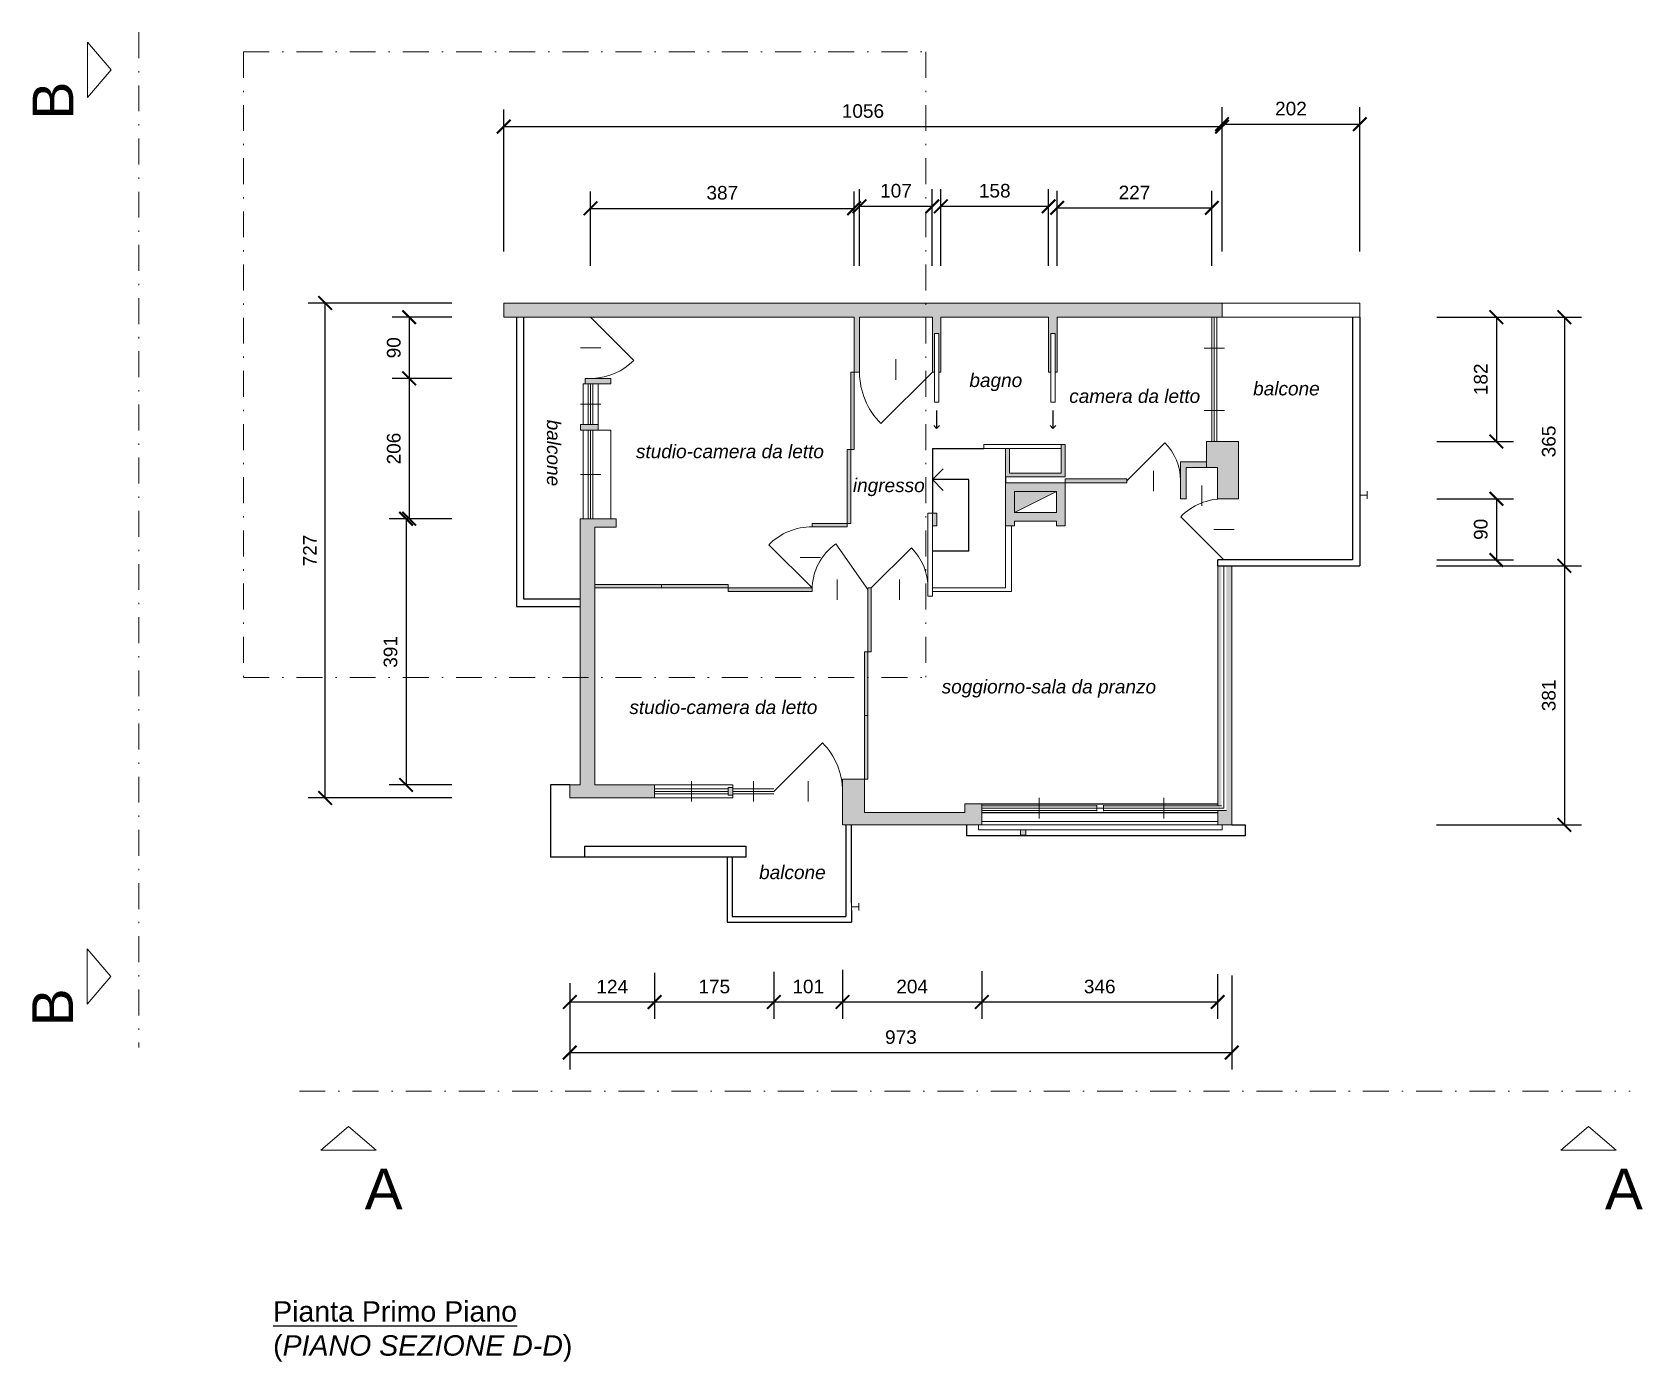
# Model space of a CAD drawing. Header units: centimetres. Extents: x 543 to 6804, y 293 to 1469.
# Drawn here: x 1073.1 to 1191.5, y 1061.5 to 1159.3 of the extents above; entities that cross this region are included whole.
import ezdxf

# ---------------------------------------------------------------- set-up
doc = ezdxf.new("R2010")
doc.units = ezdxf.units.CM
doc.linetypes.add('TRATTOPUNTO2', pattern=[12.7, 6.35, -3.175, 0, -3.175])
for name, color, linetype, lineweight in [('finestre', 131, 'Continuous', 20), ('linee a metà', 100, 'Continuous', 20), ('linee di sezione', 7, 'Continuous', 20), ('linee spesse', 254, 'Continuous', 20), ('linee tratto punto', 40, 'TRATTOPUNTO2', 20), ('porte', 230, 'Continuous', 20)]:
    doc.layers.add(name, color=color, linetype=linetype, lineweight=lineweight)
for name, color, linetype in [('linee dietro', 51, 'Continuous'), ('quote', 163, 'Continuous'), ('testo', 104, 'Continuous')]:
    doc.layers.add(name, color=color, linetype=linetype)
doc.styles.add('A3_b2', font='ariali.ttf', dxfattribs={"height": 5})
doc.styles.add('Annotativa', font='arial.ttf')
doc.styles.add('Annotative', font='arial.ttf')
doc.dimstyles.new('Annotativa', dxfattribs={"dimscale": 0, "dimtxt": 1, "dimasz": 1, "dimexe": 1.25, "dimexo": 0.625, "dimtad": 1, "dimtxsty": 'Annotativa', "dimblk": 'ARCHTICK', "dimcen": 1, "dimadec": 0, "dimazin": 0, "dimtfac": 1, "dimtmove": 0, "dimatfit": 3, "dimfxl": 1, "dimarcsym": 0})

# ---------------------------------------------------------------- blocks, each defined once
blk = doc.blocks.new('_ArchTick')
at = {"color": 0, "linetype": 'ByBlock', "const_width": 0.15}
blk.add_lwpolyline([(-0.5, -0.5), (0.5, 0.5)], dxfattribs=at)
blk = doc.blocks.new('*D35')
at = {"layer": 'Defpoints', "color": 0, "transparency": 16777216}
for p in [(1160.59, 1152.33), (1107.78, 1142.51), (1160.59, 1142.51)]:
    blk.add_point(p, dxfattribs=at)
at = {"layer": 'quote', "color": 0, "lineweight": -2, "transparency": 16777216}
for p, q in [((1107.78, 1143.14), (1107.78, 1153.58)), ((1160.59, 1143.14), (1160.59, 1153.58)), ((1107.78, 1152.33), (1160.59, 1152.33))]:
    blk.add_line(p, q, dxfattribs=at)
at = {"layer": 'quote', "color": 0, "lineweight": -2, "transparency": 16777216, "rotation": 180}
blk.add_blockref('_ArchTick', (1107.78, 1152.33), dxfattribs=at)
at = {"layer": 'quote', "color": 0, "lineweight": -2, "transparency": 16777216}
blk.add_blockref('_ArchTick', (1160.59, 1152.33), dxfattribs=at)
at = {"layer": 'quote', "color": 0, "transparency": 16777216, "insert": (1134.19, 1153.47), "char_height": 1, "attachment_point": 5, "style": 'Annotativa'}
blk.add_mtext('1056', dxfattribs=at)
blk = doc.blocks.new('*D36')
at = {"layer": 'Defpoints', "color": 0, "transparency": 16777216}
for p in [(1170.72, 1152.51), (1160.59, 1142.51), (1170.72, 1142.51)]:
    blk.add_point(p, dxfattribs=at)
at = {"layer": 'quote', "color": 0, "lineweight": -2, "transparency": 16777216}
for p, q in [((1160.59, 1143.14), (1160.59, 1153.76)), ((1170.72, 1143.14), (1170.72, 1153.76)), ((1160.59, 1152.51), (1170.72, 1152.51))]:
    blk.add_line(p, q, dxfattribs=at)
at = {"layer": 'quote', "color": 0, "lineweight": -2, "transparency": 16777216, "rotation": 180}
blk.add_blockref('_ArchTick', (1160.59, 1152.51), dxfattribs=at)
at = {"layer": 'quote', "color": 0, "lineweight": -2, "transparency": 16777216}
blk.add_blockref('_ArchTick', (1170.72, 1152.51), dxfattribs=at)
at = {"layer": 'quote', "color": 0, "transparency": 16777216, "insert": (1165.66, 1153.65), "char_height": 1, "attachment_point": 5, "style": 'Annotativa'}
blk.add_mtext('202', dxfattribs=at)
blk = doc.blocks.new('*D37')
at = {"layer": 'Defpoints', "color": 0, "transparency": 16777216}
for p in [(1139.29, 1146.47), (1133.94, 1141.47), (1139.29, 1141.47)]:
    blk.add_point(p, dxfattribs=at)
at = {"layer": 'quote', "color": 0, "lineweight": -2, "transparency": 16777216}
for p, q in [((1133.94, 1142.1), (1133.94, 1147.72)), ((1139.29, 1142.1), (1139.29, 1147.72)), ((1133.94, 1146.47), (1139.29, 1146.47))]:
    blk.add_line(p, q, dxfattribs=at)
at = {"layer": 'quote', "color": 0, "lineweight": -2, "transparency": 16777216, "rotation": 180}
blk.add_blockref('_ArchTick', (1133.94, 1146.47), dxfattribs=at)
at = {"layer": 'quote', "color": 0, "lineweight": -2, "transparency": 16777216}
blk.add_blockref('_ArchTick', (1139.29, 1146.47), dxfattribs=at)
at = {"layer": 'quote', "color": 0, "transparency": 16777216, "insert": (1136.62, 1147.61), "char_height": 1, "attachment_point": 5, "style": 'Annotativa'}
blk.add_mtext('107', dxfattribs=at)
blk = doc.blocks.new('*D38')
at = {"layer": 'Defpoints', "color": 0, "transparency": 16777216}
for p in [(1147.84, 1146.47), (1139.92, 1141.47), (1147.84, 1141.47)]:
    blk.add_point(p, dxfattribs=at)
at = {"layer": 'quote', "color": 0, "lineweight": -2, "transparency": 16777216}
for p, q in [((1139.92, 1142.1), (1139.92, 1147.72)), ((1147.84, 1142.1), (1147.84, 1147.72)), ((1139.92, 1146.47), (1147.84, 1146.47))]:
    blk.add_line(p, q, dxfattribs=at)
at = {"layer": 'quote', "color": 0, "lineweight": -2, "transparency": 16777216, "rotation": 180}
blk.add_blockref('_ArchTick', (1139.92, 1146.47), dxfattribs=at)
at = {"layer": 'quote', "color": 0, "lineweight": -2, "transparency": 16777216}
blk.add_blockref('_ArchTick', (1147.84, 1146.47), dxfattribs=at)
at = {"layer": 'quote', "color": 0, "transparency": 16777216, "insert": (1143.88, 1147.61), "char_height": 1, "attachment_point": 5, "style": 'Annotativa'}
blk.add_mtext('158', dxfattribs=at)
blk = doc.blocks.new('*D40')
at = {"layer": 'Defpoints', "color": 0, "transparency": 16777216}
for p in [(1133.54, 1146.32), (1114.16, 1141.47), (1133.54, 1141.47)]:
    blk.add_point(p, dxfattribs=at)
at = {"layer": 'quote', "color": 0, "lineweight": -2, "transparency": 16777216}
for p, q in [((1114.16, 1142.1), (1114.16, 1147.57)), ((1133.54, 1142.1), (1133.54, 1147.57)), ((1114.16, 1146.32), (1133.54, 1146.32))]:
    blk.add_line(p, q, dxfattribs=at)
at = {"layer": 'quote', "color": 0, "lineweight": -2, "transparency": 16777216, "rotation": 180}
blk.add_blockref('_ArchTick', (1114.16, 1146.32), dxfattribs=at)
at = {"layer": 'quote', "color": 0, "lineweight": -2, "transparency": 16777216}
blk.add_blockref('_ArchTick', (1133.54, 1146.32), dxfattribs=at)
at = {"layer": 'quote', "color": 0, "transparency": 16777216, "insert": (1123.85, 1147.46), "char_height": 1, "attachment_point": 5, "style": 'Annotativa'}
blk.add_mtext('387', dxfattribs=at)
blk = doc.blocks.new('*D41')
at = {"layer": 'Defpoints', "color": 0, "transparency": 16777216}
for p in [(1175.76, 1138.32), (1175.74, 1120.04), (1185.76, 1120.04)]:
    blk.add_point(p, dxfattribs=at)
at = {"layer": 'quote', "color": 0, "lineweight": -2, "transparency": 16777216}
for p, q in [((1176.38, 1138.32), (1187.01, 1138.32)), ((1185.76, 1138.32), (1185.76, 1120.04)), ((1176.36, 1120.04), (1187.01, 1120.04))]:
    blk.add_line(p, q, dxfattribs=at)
for p, rotation in [((1185.76, 1138.32), 90), ((1185.76, 1120.04), 270)]:
    blk.add_blockref('_ArchTick', p, dxfattribs=dict(at, rotation=rotation))
at = {"layer": 'quote', "color": 0, "transparency": 16777216, "insert": (1184.62, 1129.18), "char_height": 1, "attachment_point": 5, "rotation": 90, "style": 'Annotativa'}
blk.add_mtext('365', dxfattribs=at)
blk = doc.blocks.new('*D42')
at = {"layer": 'Defpoints', "color": 0, "transparency": 16777216}
for p in [(1175.76, 1138.32), (1175.76, 1129.18), (1180.76, 1129.18)]:
    blk.add_point(p, dxfattribs=at)
at = {"layer": 'quote', "color": 0, "lineweight": -2, "transparency": 16777216}
for p, q in [((1176.38, 1138.32), (1182.01, 1138.32)), ((1180.76, 1138.32), (1180.76, 1129.18)), ((1176.38, 1129.18), (1182.01, 1129.18))]:
    blk.add_line(p, q, dxfattribs=at)
for p, rotation in [((1180.76, 1138.32), 90), ((1180.76, 1129.18), 270)]:
    blk.add_blockref('_ArchTick', p, dxfattribs=dict(at, rotation=rotation))
at = {"layer": 'quote', "color": 0, "transparency": 16777216, "insert": (1179.62, 1133.75), "char_height": 1, "attachment_point": 5, "rotation": 90, "style": 'Annotativa'}
blk.add_mtext('182', dxfattribs=at)
blk = doc.blocks.new('*D43')
at = {"layer": 'Defpoints', "color": 0, "transparency": 16777216}
for p in [(1175.76, 1124.97), (1175.76, 1120.47), (1180.76, 1120.47)]:
    blk.add_point(p, dxfattribs=at)
at = {"layer": 'quote', "color": 0, "lineweight": -2, "transparency": 16777216}
for p, q in [((1176.38, 1124.97), (1182.01, 1124.97)), ((1180.76, 1124.97), (1180.76, 1120.47)), ((1176.38, 1120.47), (1182.01, 1120.47))]:
    blk.add_line(p, q, dxfattribs=at)
for p, rotation in [((1180.76, 1124.97), 90), ((1180.76, 1120.47), 270)]:
    blk.add_blockref('_ArchTick', p, dxfattribs=dict(at, rotation=rotation))
at = {"layer": 'quote', "color": 0, "transparency": 16777216, "insert": (1179.62, 1122.72), "char_height": 1, "attachment_point": 5, "rotation": 90, "style": 'Annotativa'}
blk.add_mtext('90', dxfattribs=at)
blk = doc.blocks.new('*D44')
at = {"layer": 'Defpoints', "color": 0, "transparency": 16777216}
for p in [(1175.74, 1120.04), (1175.74, 1100.99), (1185.76, 1100.99)]:
    blk.add_point(p, dxfattribs=at)
at = {"layer": 'quote', "color": 0, "lineweight": -2, "transparency": 16777216}
for p, q in [((1176.36, 1120.04), (1187.01, 1120.04)), ((1185.76, 1120.04), (1185.76, 1100.99)), ((1176.36, 1100.99), (1187.01, 1100.99))]:
    blk.add_line(p, q, dxfattribs=at)
for p, rotation in [((1185.76, 1120.04), 90), ((1185.76, 1100.99), 270)]:
    blk.add_blockref('_ArchTick', p, dxfattribs=dict(at, rotation=rotation))
at = {"layer": 'quote', "color": 0, "transparency": 16777216, "insert": (1184.62, 1110.51), "char_height": 1, "attachment_point": 5, "rotation": 90, "style": 'Annotativa'}
blk.add_mtext('381', dxfattribs=at)
blk = doc.blocks.new('*D45')
at = {"layer": 'Defpoints', "color": 0, "transparency": 16777216}
for p in [(1112.64, 1089.97), (1161.31, 1090.54), (1161.31, 1084.25)]:
    blk.add_point(p, dxfattribs=at)
at = {"layer": 'quote', "color": 0, "lineweight": -2, "transparency": 16777216}
for p, q in [((1161.31, 1089.91), (1161.31, 1083)), ((1112.64, 1089.34), (1112.64, 1083)), ((1112.64, 1084.25), (1161.31, 1084.25))]:
    blk.add_line(p, q, dxfattribs=at)
at = {"layer": 'quote', "color": 0, "lineweight": -2, "transparency": 16777216, "rotation": 180}
blk.add_blockref('_ArchTick', (1112.64, 1084.25), dxfattribs=at)
at = {"layer": 'quote', "color": 0, "lineweight": -2, "transparency": 16777216}
blk.add_blockref('_ArchTick', (1161.31, 1084.25), dxfattribs=at)
at = {"layer": 'quote', "color": 0, "transparency": 16777216, "insert": (1136.98, 1085.38), "char_height": 1, "attachment_point": 5, "style": 'Annotativa'}
blk.add_mtext('973', dxfattribs=at)
blk = doc.blocks.new('*D47')
at = {"layer": 'Defpoints', "color": 0, "transparency": 16777216}
for p in [(1142.93, 1090.85), (1160.27, 1090.64), (1160.27, 1087.97)]:
    blk.add_point(p, dxfattribs=at)
at = {"layer": 'quote', "color": 0, "lineweight": -2, "transparency": 16777216}
for p, q in [((1142.93, 1090.23), (1142.93, 1086.72)), ((1160.27, 1090.02), (1160.27, 1086.72)), ((1142.93, 1087.97), (1160.27, 1087.97))]:
    blk.add_line(p, q, dxfattribs=at)
at = {"layer": 'quote', "color": 0, "lineweight": -2, "transparency": 16777216, "rotation": 180}
blk.add_blockref('_ArchTick', (1142.93, 1087.97), dxfattribs=at)
at = {"layer": 'quote', "color": 0, "lineweight": -2, "transparency": 16777216}
blk.add_blockref('_ArchTick', (1160.27, 1087.97), dxfattribs=at)
at = {"layer": 'quote', "color": 0, "transparency": 16777216, "insert": (1151.6, 1089.1), "char_height": 1, "attachment_point": 5, "style": 'Annotativa'}
blk.add_mtext('346', dxfattribs=at)
blk = doc.blocks.new('*D48')
at = {"layer": 'Defpoints', "color": 0, "transparency": 16777216}
for p in [(1132.69, 1090.96), (1142.93, 1090.85), (1142.93, 1087.97)]:
    blk.add_point(p, dxfattribs=at)
at = {"layer": 'quote', "color": 0, "lineweight": -2, "transparency": 16777216}
for p, q in [((1132.69, 1090.33), (1132.69, 1086.72)), ((1142.93, 1090.23), (1142.93, 1086.72)), ((1132.69, 1087.97), (1142.93, 1087.97))]:
    blk.add_line(p, q, dxfattribs=at)
at = {"layer": 'quote', "color": 0, "lineweight": -2, "transparency": 16777216, "rotation": 180}
blk.add_blockref('_ArchTick', (1132.69, 1087.97), dxfattribs=at)
at = {"layer": 'quote', "color": 0, "lineweight": -2, "transparency": 16777216}
blk.add_blockref('_ArchTick', (1142.93, 1087.97), dxfattribs=at)
at = {"layer": 'quote', "color": 0, "transparency": 16777216, "insert": (1137.81, 1089.1), "char_height": 1, "attachment_point": 5, "style": 'Annotativa'}
blk.add_mtext('204', dxfattribs=at)
blk = doc.blocks.new('*D49')
at = {"layer": 'Defpoints', "color": 0, "transparency": 16777216}
for p in [(1118.87, 1090.75), (1127.64, 1090.8), (1127.64, 1087.97)]:
    blk.add_point(p, dxfattribs=at)
at = {"layer": 'quote', "color": 0, "lineweight": -2, "transparency": 16777216}
for p, q in [((1118.87, 1090.12), (1118.87, 1086.72)), ((1127.64, 1090.18), (1127.64, 1086.72)), ((1118.87, 1087.97), (1127.64, 1087.97))]:
    blk.add_line(p, q, dxfattribs=at)
at = {"layer": 'quote', "color": 0, "lineweight": -2, "transparency": 16777216, "rotation": 180}
blk.add_blockref('_ArchTick', (1118.87, 1087.97), dxfattribs=at)
at = {"layer": 'quote', "color": 0, "lineweight": -2, "transparency": 16777216}
blk.add_blockref('_ArchTick', (1127.64, 1087.97), dxfattribs=at)
at = {"layer": 'quote', "color": 0, "transparency": 16777216, "insert": (1123.26, 1089.1), "char_height": 1, "attachment_point": 5, "style": 'Annotativa'}
blk.add_mtext('175', dxfattribs=at)
blk = doc.blocks.new('*D50')
at = {"layer": 'Defpoints', "color": 0, "transparency": 16777216}
for p in [(1127.64, 1090.8), (1132.69, 1090.96), (1132.69, 1087.97)]:
    blk.add_point(p, dxfattribs=at)
at = {"layer": 'quote', "color": 0, "lineweight": -2, "transparency": 16777216}
for p, q in [((1127.64, 1090.18), (1127.64, 1086.72)), ((1132.69, 1090.33), (1132.69, 1086.72)), ((1127.64, 1087.97), (1132.69, 1087.97))]:
    blk.add_line(p, q, dxfattribs=at)
at = {"layer": 'quote', "color": 0, "lineweight": -2, "transparency": 16777216, "rotation": 180}
blk.add_blockref('_ArchTick', (1127.64, 1087.97), dxfattribs=at)
at = {"layer": 'quote', "color": 0, "lineweight": -2, "transparency": 16777216}
blk.add_blockref('_ArchTick', (1132.69, 1087.97), dxfattribs=at)
at = {"layer": 'quote', "color": 0, "transparency": 16777216, "insert": (1130.17, 1089.1), "char_height": 1, "attachment_point": 5, "style": 'Annotativa'}
blk.add_mtext('101', dxfattribs=at)
blk = doc.blocks.new('*D54')
at = {"layer": 'Defpoints', "color": 0, "transparency": 16777216}
for p in [(1104.6, 1133.82), (1100.83, 1123.5), (1104.6, 1123.5)]:
    blk.add_point(p, dxfattribs=at)
at = {"layer": 'quote', "color": 0, "lineweight": -2, "transparency": 16777216}
for p, q in [((1103.97, 1133.82), (1099.58, 1133.82)), ((1100.83, 1133.82), (1100.83, 1123.5)), ((1103.97, 1123.5), (1099.58, 1123.5))]:
    blk.add_line(p, q, dxfattribs=at)
for p, rotation in [((1100.83, 1133.82), 90), ((1100.83, 1123.5), 270)]:
    blk.add_blockref('_ArchTick', p, dxfattribs=dict(at, rotation=rotation))
at = {"layer": 'quote', "color": 0, "transparency": 16777216, "insert": (1099.7, 1128.66), "char_height": 1, "attachment_point": 5, "rotation": 90, "style": 'Annotativa'}
blk.add_mtext('206', dxfattribs=at)
blk = doc.blocks.new('*D55')
at = {"layer": 'Defpoints', "color": 0, "transparency": 16777216}
for p in [(1104.6, 1138.32), (1100.83, 1133.82), (1104.6, 1133.82)]:
    blk.add_point(p, dxfattribs=at)
at = {"layer": 'quote', "color": 0, "lineweight": -2, "transparency": 16777216}
for p, q in [((1103.97, 1138.32), (1099.58, 1138.32)), ((1100.83, 1138.32), (1100.83, 1133.82)), ((1103.97, 1133.82), (1099.58, 1133.82))]:
    blk.add_line(p, q, dxfattribs=at)
for p, rotation in [((1100.83, 1138.32), 90), ((1100.83, 1133.82), 270)]:
    blk.add_blockref('_ArchTick', p, dxfattribs=dict(at, rotation=rotation))
at = {"layer": 'quote', "color": 0, "transparency": 16777216, "insert": (1099.7, 1136.07), "char_height": 1, "attachment_point": 5, "rotation": 90, "style": 'Annotativa'}
blk.add_mtext('90', dxfattribs=at)
blk = doc.blocks.new('*D56')
at = {"layer": 'Defpoints', "color": 0, "transparency": 16777216}
for p in [(1104.6, 1123.5), (1100.6, 1103.93), (1104.6, 1103.93)]:
    blk.add_point(p, dxfattribs=at)
at = {"layer": 'quote', "color": 0, "lineweight": -2, "transparency": 16777216}
for p, q in [((1103.97, 1123.5), (1099.35, 1123.5)), ((1100.6, 1123.5), (1100.6, 1103.93)), ((1103.97, 1103.93), (1099.35, 1103.93))]:
    blk.add_line(p, q, dxfattribs=at)
for p, rotation in [((1100.6, 1123.5), 90), ((1100.6, 1103.93), 270)]:
    blk.add_blockref('_ArchTick', p, dxfattribs=dict(at, rotation=rotation))
at = {"layer": 'quote', "color": 0, "transparency": 16777216, "insert": (1099.46, 1113.71), "char_height": 1, "attachment_point": 5, "rotation": 90, "style": 'Annotativa'}
blk.add_mtext('391', dxfattribs=at)

msp = doc.modelspace()

# ---------------------------------------------------------------- hatches: boundary and pattern name
at = {"layer": 'linee di sezione', "true_color": 0xc7c8ca}
h = msp.add_hatch(color=9, dxfattribs=at)
h.dxf.hatch_style = 1
h.paths.add_polyline_path([(1161.313, 1120.048), (1160.912, 1120.048), (1160.913, 1102.046), (1160.274, 1102.046), (1160.274, 1100.989), (1161.313, 1100.989)])
h.paths.add_polyline_path([(1160.552, 1120.049), (1160.274, 1120.049), (1160.274, 1102.395), (1160.553, 1102.395)])
h.paths.add_polyline_path([(1146.168, 1100.629), (1145.768, 1100.629), (1145.768, 1100.229), (1146.168, 1100.229)])
h.paths.add_polyline_path([(1161.813, 1129.179), (1159.443, 1129.179), (1159.443, 1127.269), (1160.253, 1127.269), (1160.253, 1124.969), (1160.263, 1124.969), (1161.813, 1124.969)])
h.paths.add_polyline_path([(1157.963, 1127.269), (1159.443, 1127.269), (1159.443, 1127.689), (1157.543, 1127.689), (1157.543, 1124.969), (1157.963, 1124.969)])
h.paths.add_polyline_path([(1153.603, 1126.439), (1149.053, 1126.439), (1149.053, 1126.139), (1153.603, 1126.139)])
h.paths.add_polyline_path([(1149.053, 1128.959), (1148.763, 1128.959), (1148.763, 1128.659), (1148.763, 1126.839), (1144.973, 1126.839), (1144.973, 1128.659), (1144.683, 1128.659), (1144.683, 1126.579), (1149.053, 1126.579)])
h.paths.add_polyline_path([(1160.593, 1139.359), (1107.783, 1139.359), (1107.783, 1138.319), (1133.543, 1138.319), (1133.543, 1134.279), (1133.943, 1134.279), (1133.943, 1138.319), (1139.293, 1138.319), (1139.293, 1134.279), (1139.453, 1134.279), (1139.453, 1137.129), (1139.763, 1137.129), (1139.763, 1134.279), (1139.923, 1134.279), (1139.923, 1138.319), (1147.843, 1138.319), (1147.843, 1134.279), (1148.003, 1134.279), (1148.003, 1137.129), (1148.313, 1137.129), (1148.313, 1134.279), (1148.473, 1134.279), (1148.473, 1138.319), (1160.593, 1138.319)])
h.paths.add_polyline_path([(1133.543, 1134.279), (1133.293, 1134.279), (1133.293, 1128.599), (1133.543, 1128.599)])
h.paths.add_polyline_path([(1133.293, 1128.599), (1133.043, 1128.599), (1133.043, 1123.159), (1133.293, 1123.159)])
h.paths.add_polyline_path([(1133.043, 1123.159), (1130.453, 1123.159), (1130.453, 1122.909), (1133.043, 1122.909)])
h.paths.add_polyline_path([(1134.803, 1118.409), (1134.553, 1118.409), (1134.553, 1113.719), (1134.803, 1113.719)])
h.paths.add_polyline_path([(1130.453, 1118.409), (1124.273, 1118.409), (1124.273, 1118.159), (1130.453, 1118.159)])
h.paths.add_polyline_path([(1124.273, 1118.659), (1119.373, 1118.659), (1119.373, 1118.409), (1124.273, 1118.409)])
h.paths.add_polyline_path([(1119.373, 1118.659), (1114.473, 1118.659), (1114.473, 1118.409), (1119.373, 1118.409)])
h.paths.add_polyline_path([(1114.473, 1122.879), (1116.043, 1122.879), (1116.043, 1123.499), (1113.393, 1123.499), (1113.393, 1103.929), (1112.643, 1103.929), (1112.643, 1102.969), (1118.873, 1102.969), (1118.873, 1103.929), (1114.473, 1103.929)])
h.paths.add_polyline_path([(1114.713, 1130.419), (1113.413, 1130.419), (1113.413, 1130.019), (1114.713, 1130.019)])
h.paths.add_polyline_path([(1115.663, 1133.819), (1113.763, 1133.819), (1113.763, 1133.419), (1115.663, 1133.419)])
h.paths.add_polyline_path([(1124.628, 1103.729), (1124.278, 1103.729), (1124.278, 1103.169), (1124.628, 1103.169)])
h.paths.add_polyline_path([(1134.303, 1104.359), (1132.693, 1104.359), (1132.693, 1100.999), (1142.933, 1100.999), (1142.933, 1102.539), (1141.693, 1102.539), (1141.693, 1101.889), (1134.303, 1101.889)])
h.paths.add_polyline_path([(1134.553, 1109.039), (1134.303, 1109.039), (1134.303, 1104.359), (1134.553, 1104.359)])
h.paths.add_polyline_path([(1134.553, 1113.719), (1134.303, 1113.719), (1134.303, 1109.039), (1134.553, 1109.039)])
at = {"layer": 'linee dietro', "true_color": 0xc7c8ca}
h = msp.add_hatch(color=9, dxfattribs=at)
h.dxf.hatch_style = 1
h.paths.add_polyline_path([(1139.613, 1123.919), (1139.293, 1123.919), (1139.293, 1122.969), (1139.613, 1122.969)])
h.paths.add_polyline_path([(1149.053, 1126.139), (1144.683, 1126.139), (1144.683, 1122.989), (1145.103, 1122.989), (1145.323, 1122.989), (1145.323, 1123.319), (1148.413, 1123.319), (1148.413, 1122.989), (1149.053, 1122.989)])
h.paths.add_polyline_path([(1148.413, 1125.499), (1148.413, 1123.959), (1145.323, 1123.959), (1145.323, 1125.499)], flags=16)
at = {"layer": 'linee dietro', "true_color": 0x000000}
h = msp.add_hatch(color=18, dxfattribs=at)
h.dxf.hatch_style = 1
h.paths.add_polyline_path([(1145.323, 1125.499), (1145.323, 1123.959), (1148.413, 1125.499)])

# ---------------------------------------------------------------- linework, layer by layer
at = {"layer": 'finestre'}
for p, q in [((1159.838, 1129.179), (1159.838, 1138.319)), ((1160.018, 1138.319), (1160.018, 1129.179)), ((1160.018, 1138.319), (1160.018, 1133.749)), ((1160.198, 1138.319), (1160.198, 1129.179)), ((1160.018, 1136.034), (1159.268, 1136.034)), ((1160.018, 1136.034), (1160.768, 1136.034)), ((1113.983, 1130.419), (1113.983, 1133.419)), ((1114.163, 1130.419), (1114.163, 1133.419)), ((1114.343, 1130.419), (1114.343, 1133.419)), ((1160.018, 1133.749), (1160.018, 1129.179)), ((1114.163, 1131.919), (1113.413, 1131.919)), ((1114.163, 1131.919), (1114.913, 1131.919)), ((1160.018, 1131.464), (1159.268, 1131.464)), ((1160.018, 1131.464), (1160.768, 1131.464)), ((1113.983, 1123.499), (1113.983, 1130.019)), ((1114.163, 1130.019), (1114.163, 1123.499)), ((1114.343, 1130.019), (1114.343, 1123.499)), ((1114.163, 1126.759), (1113.413, 1126.759)), ((1114.163, 1126.759), (1114.913, 1126.759)), ((1160.732, 1120.048), (1160.733, 1102.22)), ((1118.873, 1103.629), (1124.278, 1103.629)), ((1121.575, 1103.449), (1121.575, 1104.199)), ((1124.628, 1103.629), (1127.643, 1103.629)), ((1126.135, 1103.449), (1126.135, 1104.199)), ((1118.873, 1103.449), (1124.278, 1103.449)), ((1118.873, 1103.269), (1124.278, 1103.269)), ((1121.575, 1103.449), (1121.575, 1102.699)), ((1124.628, 1103.449), (1127.643, 1103.449)), ((1124.628, 1103.269), (1127.643, 1103.269)), ((1126.135, 1103.449), (1126.135, 1102.699)), ((1147.158, 1102.22), (1147.158, 1102.97)), ((1156.308, 1102.22), (1156.308, 1102.97)), ((1151.383, 1102.395), (1142.933, 1102.395)), ((1151.383, 1102.22), (1142.933, 1102.22)), ((1151.383, 1102.046), (1142.933, 1102.046)), ((1147.158, 1102.22), (1147.158, 1101.47)), ((1160.553, 1102.395), (1151.883, 1102.395)), ((1151.883, 1102.22), (1160.733, 1102.22)), ((1160.913, 1102.046), (1151.883, 1102.046)), ((1156.308, 1102.22), (1156.308, 1101.47))]:
    msp.add_line(p, q, dxfattribs=at)
at = {"layer": 'linee a metà'}
for p, q in [((1160.593, 1139.359), (1170.723, 1139.359)), ((1170.723, 1138.319), (1170.723, 1139.359)), ((1160.593, 1138.319), (1170.723, 1138.319)), ((1113.763, 1133.419), (1113.613, 1133.419)), ((1113.613, 1133.419), (1113.613, 1130.419)), ((1114.713, 1130.419), (1114.713, 1133.419)), ((1113.613, 1130.019), (1113.613, 1123.499)), ((1114.713, 1130.019), (1115.663, 1130.019)), ((1115.663, 1130.019), (1115.663, 1123.499)), ((1145.323, 1123.959), (1148.413, 1125.499)), ((1138.973, 1117.799), (1138.973, 1123.919)), ((1138.973, 1123.919), (1139.293, 1123.919)), ((1139.293, 1123.919), (1139.293, 1118.409)), ((1144.683, 1122.989), (1144.683, 1118.409)), ((1145.103, 1118.159), (1145.103, 1122.989)), ((1139.293, 1118.409), (1144.683, 1118.409)), ((1139.293, 1118.409), (1139.293, 1117.799)), ((1139.293, 1118.159), (1145.103, 1118.159)), ((1139.293, 1117.799), (1138.973, 1117.799)), ((1118.873, 1103.929), (1124.628, 1103.929)), ((1124.628, 1103.929), (1124.628, 1103.729)), ((1118.873, 1102.969), (1124.628, 1102.969)), ((1124.628, 1103.169), (1124.628, 1102.969)), ((1142.678, 1100.629), (1142.678, 1100.999)), ((1142.678, 1100.629), (1145.768, 1100.629)), ((1142.933, 1101.239), (1160.274, 1101.239)), ((1142.933, 1100.999), (1160.274, 1100.989)), ((1160.598, 1100.629), (1146.168, 1100.629)), ((1160.598, 1100.989), (1160.598, 1100.629))]:
    msp.add_line(p, q, dxfattribs=at)
at = {"layer": 'linee di sezione'}
for p, q in [((1107.783, 1139.359), (1160.593, 1139.359)), ((1107.783, 1139.359), (1107.783, 1138.319)), ((1160.593, 1139.359), (1160.593, 1138.319)), ((1107.783, 1138.319), (1133.543, 1138.319)), ((1133.543, 1138.319), (1133.543, 1134.279)), ((1133.943, 1134.279), (1133.943, 1138.319)), ((1133.943, 1138.319), (1139.293, 1138.319)), ((1139.293, 1138.319), (1139.293, 1134.279)), ((1139.923, 1134.279), (1139.923, 1138.319)), ((1139.923, 1138.319), (1147.843, 1138.319)), ((1147.843, 1138.319), (1147.843, 1134.279)), ((1160.593, 1138.319), (1148.473, 1138.319)), ((1148.473, 1138.319), (1148.473, 1134.279)), ((1113.763, 1133.819), (1113.763, 1133.419)), ((1115.663, 1133.819), (1113.763, 1133.819)), ((1113.763, 1133.419), (1115.663, 1133.419)), ((1115.663, 1133.419), (1115.663, 1133.819)), ((1133.543, 1134.279), (1133.293, 1134.279)), ((1133.293, 1134.279), (1133.293, 1128.599)), ((1133.543, 1128.599), (1133.543, 1134.279)), ((1133.543, 1134.279), (1133.943, 1134.279)), ((1139.293, 1134.279), (1139.453, 1134.279)), ((1139.923, 1134.279), (1139.763, 1134.279)), ((1147.843, 1134.279), (1148.003, 1134.279)), ((1148.473, 1134.279), (1148.313, 1134.279)), ((1114.713, 1130.419), (1113.413, 1130.419)), ((1113.413, 1130.419), (1113.413, 1130.019)), ((1113.413, 1130.019), (1114.713, 1130.019)), ((1114.713, 1130.019), (1114.713, 1130.419)), ((1133.293, 1128.599), (1133.043, 1128.599)), ((1133.043, 1128.599), (1133.043, 1123.159)), ((1133.293, 1128.599), (1133.543, 1128.599)), ((1133.293, 1128.599), (1133.293, 1123.159)), ((1144.683, 1126.579), (1144.683, 1128.659)), ((1144.973, 1128.659), (1144.973, 1126.839)), ((1148.763, 1128.959), (1149.053, 1128.959)), ((1148.763, 1128.659), (1148.763, 1126.839)), ((1149.053, 1126.579), (1149.053, 1128.959)), ((1159.443, 1129.179), (1161.813, 1129.179)), ((1159.443, 1129.179), (1159.443, 1127.269)), ((1161.813, 1129.179), (1161.813, 1124.969)), ((1159.443, 1127.689), (1157.543, 1127.689)), ((1157.543, 1127.689), (1157.543, 1124.969)), ((1159.443, 1127.269), (1159.443, 1127.689)), ((1144.683, 1126.579), (1149.053, 1126.579)), ((1149.053, 1126.139), (1144.683, 1126.139)), ((1144.683, 1126.139), (1144.683, 1122.989)), ((1144.973, 1126.839), (1148.763, 1126.839)), ((1153.603, 1126.439), (1149.053, 1126.439)), ((1149.053, 1126.439), (1149.053, 1126.139)), ((1149.053, 1122.989), (1149.053, 1126.139)), ((1149.053, 1126.139), (1153.603, 1126.139)), ((1153.603, 1126.139), (1153.603, 1126.439)), ((1159.443, 1127.269), (1157.963, 1127.269)), ((1157.963, 1127.269), (1157.963, 1124.969)), ((1159.443, 1127.269), (1160.253, 1127.269)), ((1160.253, 1124.969), (1160.253, 1127.269)), ((1145.323, 1125.499), (1145.323, 1123.959)), ((1148.413, 1125.499), (1145.323, 1125.499)), ((1148.413, 1123.959), (1148.413, 1125.499)), ((1157.543, 1124.969), (1157.963, 1124.969)), ((1161.813, 1124.969), (1160.253, 1124.969)), ((1170.723, 1124.969), (1170.723, 1125.519)), ((1171.273, 1125.244), (1170.723, 1125.244)), ((1171.273, 1124.969), (1171.273, 1125.519)), ((1139.293, 1123.919), (1139.613, 1123.919)), ((1139.293, 1123.919), (1139.293, 1122.969)), ((1139.613, 1123.919), (1139.613, 1122.969)), ((1145.323, 1123.959), (1148.413, 1123.959)), ((1116.043, 1123.499), (1113.393, 1123.499)), ((1113.393, 1123.499), (1113.393, 1103.929)), ((1114.473, 1103.929), (1114.473, 1122.879)), ((1114.473, 1122.879), (1116.043, 1122.879)), ((1114.473, 1122.879), (1114.473, 1118.659)), ((1116.043, 1122.879), (1116.043, 1123.499)), ((1130.453, 1122.909), (1130.453, 1123.159)), ((1130.453, 1123.159), (1133.043, 1123.159)), ((1133.043, 1122.909), (1130.453, 1122.909)), ((1133.043, 1123.159), (1133.293, 1123.159)), ((1133.043, 1123.159), (1133.043, 1122.909)), ((1139.613, 1122.969), (1139.293, 1122.969)), ((1144.683, 1122.989), (1145.103, 1122.989)), ((1145.103, 1122.989), (1145.323, 1122.989)), ((1145.323, 1123.319), (1148.413, 1123.319)), ((1145.323, 1122.989), (1145.323, 1123.319)), ((1148.413, 1123.319), (1148.413, 1122.989)), ((1148.413, 1122.989), (1149.053, 1122.989)), ((1160.274, 1120.049), (1160.274, 1102.395)), ((1161.313, 1120.049), (1161.313, 1100.989)), ((1114.473, 1118.659), (1119.373, 1118.659)), ((1124.273, 1118.409), (1114.473, 1118.409)), ((1119.373, 1118.659), (1124.273, 1118.659)), ((1119.373, 1118.659), (1119.373, 1118.409)), ((1124.273, 1118.659), (1124.273, 1118.409)), ((1124.273, 1118.409), (1124.273, 1118.159)), ((1130.453, 1118.409), (1124.273, 1118.409)), ((1124.273, 1118.159), (1130.453, 1118.159)), ((1130.453, 1118.159), (1130.453, 1118.409)), ((1134.803, 1118.409), (1134.553, 1118.409)), ((1134.553, 1118.409), (1134.553, 1113.719)), ((1134.803, 1113.719), (1134.803, 1118.409)), ((1134.303, 1109.039), (1134.303, 1113.719)), ((1134.303, 1113.719), (1134.553, 1113.719)), ((1134.553, 1113.719), (1134.553, 1109.039)), ((1134.553, 1113.719), (1134.803, 1113.719)), ((1134.303, 1104.359), (1134.303, 1109.039)), ((1134.303, 1109.039), (1134.553, 1109.039)), ((1134.553, 1104.359), (1134.553, 1109.039)), ((1112.643, 1102.969), (1112.643, 1103.929)), ((1112.643, 1103.929), (1113.393, 1103.929)), ((1118.873, 1103.929), (1114.473, 1103.929)), ((1118.873, 1102.969), (1118.873, 1103.929)), ((1124.278, 1103.729), (1124.278, 1103.169)), ((1124.278, 1103.729), (1124.628, 1103.729)), ((1124.628, 1103.169), (1124.628, 1103.729)), ((1132.693, 1100.999), (1132.693, 1104.359)), ((1132.693, 1104.359), (1134.303, 1104.359)), ((1134.303, 1104.359), (1134.303, 1101.889)), ((1134.303, 1104.359), (1134.553, 1104.359)), ((1118.873, 1102.969), (1112.643, 1102.969)), ((1124.278, 1103.169), (1124.628, 1103.169)), ((1142.933, 1102.539), (1141.693, 1102.539)), ((1141.693, 1102.539), (1141.693, 1101.889)), ((1142.933, 1100.999), (1142.933, 1102.539)), ((1151.383, 1102.445), (1151.383, 1101.996)), ((1151.883, 1102.445), (1151.883, 1101.996)), ((1141.693, 1101.889), (1134.303, 1101.889)), ((1151.883, 1102.22), (1151.383, 1102.22)), ((1160.274, 1102.046), (1160.274, 1100.989)), ((1142.933, 1100.999), (1132.693, 1100.999)), ((1145.768, 1100.629), (1146.168, 1100.629)), ((1145.768, 1100.229), (1145.768, 1100.629)), ((1146.168, 1100.229), (1145.768, 1100.229)), ((1146.168, 1100.629), (1146.168, 1100.229)), ((1161.313, 1100.989), (1160.274, 1100.989)), ((1133.343, 1094.689), (1133.343, 1095.239)), ((1133.893, 1094.964), (1133.343, 1094.964)), ((1133.893, 1095.239), (1133.893, 1094.689))]:
    msp.add_line(p, q, dxfattribs=at)
at = {"layer": 'linee dietro'}
for p, q in [((1108.713, 1138.319), (1108.713, 1117.049)), ((1109.253, 1117.589), (1109.253, 1138.319)), ((1170.173, 1138.319), (1170.173, 1120.469)), ((1170.723, 1138.319), (1170.723, 1120.036)), ((1139.608, 1131.469), (1139.608, 1130.143)), ((1148.158, 1131.469), (1148.158, 1130.143)), ((1139.608, 1130.143), (1139.395, 1130.356)), ((1139.608, 1130.143), (1139.82, 1130.356)), ((1148.158, 1130.143), (1147.945, 1130.356)), ((1148.158, 1130.143), (1148.37, 1130.356)), ((1139.293, 1128.659), (1139.293, 1123.919)), ((1139.293, 1128.659), (1143.073, 1128.659)), ((1139.293, 1126.372), (1140.085, 1127.164)), ((1141.978, 1126.372), (1139.293, 1126.372)), ((1139.293, 1126.372), (1140.085, 1125.58)), ((1141.984, 1121.124), (1141.978, 1126.372)), ((1144.683, 1126.579), (1144.683, 1126.139)), ((1141.984, 1121.124), (1139.293, 1121.124)), ((1170.173, 1120.469), (1160.274, 1120.469)), ((1160.274, 1120.049), (1160.274, 1120.469)), ((1160.274, 1120.049), (1170.723, 1120.036)), ((1108.713, 1117.049), (1113.393, 1117.049)), ((1113.393, 1117.589), (1109.253, 1117.589)), ((1112.643, 1103.929), (1111.223, 1103.929)), ((1111.223, 1103.929), (1111.223, 1098.629)), ((1142.933, 1102.539), (1160.274, 1102.539)), ((1142.933, 1101.889), (1160.274, 1101.889)), ((1132.933, 1100.999), (1132.933, 1094.249)), ((1133.343, 1095.239), (1133.343, 1100.999)), ((1141.813, 1100.999), (1141.813, 1100.194)), ((1162.293, 1100.189), (1141.813, 1100.189)), ((1161.313, 1100.989), (1162.293, 1100.989)), ((1162.293, 1100.989), (1162.293, 1100.189)), ((1113.753, 1099.419), (1125.573, 1099.419)), ((1113.753, 1098.629), (1113.753, 1099.419)), ((1125.573, 1099.419), (1125.573, 1098.629)), ((1113.753, 1098.629), (1111.223, 1098.629)), ((1125.573, 1098.629), (1113.753, 1098.629)), ((1124.203, 1098.629), (1124.203, 1093.839)), ((1124.583, 1098.629), (1124.583, 1094.249)), ((1124.583, 1094.249), (1132.933, 1094.249)), ((1133.343, 1094.689), (1133.343, 1093.839)), ((1124.203, 1093.839), (1133.343, 1093.839))]:
    msp.add_line(p, q, dxfattribs=at)
at = {"layer": 'linee spesse'}
for p, q in [((1077.184, 1158.537), (1077.184, 1154.469)), ((1078.914, 1156.503), (1077.184, 1158.537)), ((1078.914, 1156.503), (1077.184, 1154.469)), ((1170.723, 1138.319), (1170.723, 1138.319)), ((1077.155, 1091.868), (1077.155, 1087.8)), ((1078.885, 1089.834), (1077.155, 1091.868)), ((1078.885, 1089.834), (1077.155, 1087.8)), ((1096.361, 1078.804), (1094.327, 1077.074)), ((1096.361, 1078.804), (1098.395, 1077.074)), ((1187.545, 1078.804), (1185.511, 1077.074)), ((1187.545, 1078.804), (1189.58, 1077.074)), ((1094.327, 1077.074), (1098.395, 1077.074)), ((1185.511, 1077.074), (1189.58, 1077.074))]:
    msp.add_line(p, q, dxfattribs=at)
at = {"layer": 'linee tratto punto', "ltscale": 0.3}
for p, q in [((1080.943, 1159.27), (1080.943, 1084.629)), ((1088.636, 1157.827), (1138.823, 1157.827)), ((1088.636, 1157.827), (1088.636, 1111.821)), ((1138.823, 1157.827), (1138.823, 1111.821)), ((1088.636, 1111.821), (1138.823, 1111.821)), ((1092.755, 1081.425), (1190.597, 1081.425))]:
    msp.add_line(p, q, dxfattribs=at)
at = {"layer": 'porte'}
for p, q in [((1114.163, 1138.319), (1117.345, 1135.137)), ((1139.453, 1132.069), (1139.453, 1137.129)), ((1139.763, 1137.129), (1139.453, 1137.129)), ((1139.763, 1132.069), (1139.763, 1137.129)), ((1148.003, 1132.069), (1148.003, 1137.129)), ((1148.313, 1137.129), (1148.003, 1137.129)), ((1148.313, 1132.069), (1148.313, 1137.129)), ((1114.163, 1136.069), (1113.413, 1136.069)), ((1114.163, 1136.069), (1114.913, 1136.069)), ((1136.618, 1134.472), (1136.618, 1135.222)), ((1136.618, 1134.472), (1136.618, 1133.722)), ((1139.293, 1134.279), (1135.51, 1130.496)), ((1139.763, 1132.069), (1139.453, 1132.069)), ((1148.313, 1132.069), (1148.003, 1132.069)), ((1148.763, 1128.959), (1143.073, 1128.959)), ((1143.073, 1128.959), (1143.073, 1128.659)), ((1143.073, 1128.659), (1148.763, 1128.659)), ((1148.763, 1128.659), (1148.763, 1128.959)), ((1153.603, 1126.289), (1156.389, 1129.075)), ((1155.552, 1126.28), (1155.552, 1127.03)), ((1155.552, 1126.28), (1155.552, 1125.53)), ((1159.108, 1125.186), (1159.108, 1125.936)), ((1159.108, 1125.186), (1159.108, 1124.436)), ((1160.733, 1120.469), (1157.551, 1123.651)), ((1160.733, 1122.719), (1159.983, 1122.719)), ((1160.733, 1122.719), (1161.483, 1122.719)), ((1130.453, 1118.409), (1127.271, 1121.591)), ((1134.553, 1118.289), (1132.201, 1121.648)), ((1130.327, 1120.659), (1129.577, 1120.659)), ((1130.327, 1120.659), (1131.077, 1120.659)), ((1134.803, 1118.409), (1137.751, 1121.358)), ((1132.303, 1118.289), (1132.303, 1119.039)), ((1136.888, 1118.287), (1136.888, 1119.037)), ((1132.303, 1118.289), (1132.303, 1117.539)), ((1136.888, 1118.287), (1136.888, 1117.537)), ((1127.643, 1103.449), (1131.213, 1107.02)), ((1130.168, 1103.449), (1130.168, 1104.199)), ((1130.168, 1103.449), (1130.168, 1102.699))]:
    msp.add_line(p, q, dxfattribs=at)
for centre, radius, start, end in [((1114.163, 1138.319), 4.5, 272.15271, 315), ((1139.293, 1134.279), 5.35, 180, 225), ((1153.603, 1126.289), 3.94, 0.58166, 45), ((1160.733, 1120.469), 4.5, 90, 135), ((1130.453, 1118.409), 4.5, 90, 135), ((1134.553, 1118.289), 4.1, 125, 180.07652), ((1134.803, 1118.409), 4.17, 0, 45), ((1127.643, 1103.449), 5.05, 0, 45)]:
    msp.add_arc(centre, radius, start, end, dxfattribs=at)

# ---------------------------------------------------------------- texts
at = {"layer": 'testo'}
for s, height, rotation, style, p in [('B', 3, 90, 'Annotative', (1076.142, 1152.846)), ('balcone', 1, 270, 'A3_b2', (1110.959, 1130.784)), ('B', 3, 90, 'Annotative', (1076.113, 1086.177))]:
    msp.add_text(s, height=height, rotation=rotation, dxfattribs=dict(at, style=style)).set_placement(p)
for s, height, style, p in [('bagno', 1, 'A3_b2', (1142.017, 1133.182)), ('balcone', 1, 'A3_b2', (1162.88, 1132.569)), ('camera da letto', 1, 'A3_b2', (1149.357, 1132.015)), ('studio-camera da letto', 1, 'A3_b2', (1117.501, 1127.952)), ('ingresso', 1, 'A3_b2', (1133.453, 1125.457)), ('soggiorno-sala da pranzo', 1, 'A3_b2', (1139.981, 1110.656)), ('studio-camera da letto', 1, 'A3_b2', (1117.022, 1109.142)), ('balcone', 1, 'A3_b2', (1126.557, 1097.003)), ('A', 3, 'Annotative', (1097.556, 1072.716)), ('A', 3, 'Annotative', (1188.741, 1072.716))]:
    msp.add_text(s, height=height, dxfattribs=dict(at, style=style)).set_placement(p)
at = {"layer": 'testo', "insert": (1090.825, 1065.968), "char_height": 1.5, "width": 55.75691, "attachment_point": 1, "style": 'Annotative'}
msp.add_mtext('{\\LPianta Primo Piano\\P}({\\fArial|b0|i1|c0|p34;PIANO SEZIONE D-D})', dxfattribs=at)

# ---------------------------------------------------------------- dimensions: what is measured, and where the dimension line sits
at = {"layer": 'quote'}
for base, p1, p2, text, picture, middle in [((1160.593, 1152.334), (1107.783, 1142.513), (1160.593, 1142.513), '1056', '*D35', (1134.188, 1153.47)), ((1170.723, 1152.513), (1160.593, 1142.513), (1170.723, 1142.513), '202', '*D36', (1165.658, 1153.648)), ((1133.543, 1146.32), (1114.163, 1141.473), (1133.543, 1141.473), '387', '*D40', (1123.853, 1147.456)), ((1139.293, 1146.473), (1133.943, 1141.473), (1139.293, 1141.473), '107', '*D37', (1136.618, 1147.608)), ((1147.843, 1146.473), (1139.923, 1141.473), (1147.843, 1141.473), '158', '*D38', (1143.883, 1147.608)), ((1127.643, 1087.969), (1118.873, 1090.749), (1127.643, 1090.801), '175', '*D49', (1123.258, 1089.105)), ((1132.693, 1087.969), (1127.643, 1090.801), (1132.693, 1090.958), '101', '*D50', (1130.168, 1089.105)), ((1142.933, 1087.969), (1132.693, 1090.958), (1142.933, 1090.854), '204', '*D48', (1137.813, 1089.105)), ((1160.274, 1087.969), (1142.933, 1090.854), (1160.274, 1090.644), '346', '*D47', (1151.604, 1089.105)), ((1161.313, 1084.248), (1112.643, 1089.967), (1161.313, 1090.539), '973', '*D45', (1136.978, 1085.384))]:
    dim = msp.add_linear_dim(base=base, p1=p1, p2=p2, text=text, dimstyle='Annotativa', dxfattribs=at)
    dim.commit()
    dim.dimension.update_dxf_attribs({"geometry": picture, "text_midpoint": middle})
for base, p1, p2, text in [((1159.838, 1146.36), (1148.473, 1141.473), (1159.838, 1141.473), '227'), ((1118.873, 1087.969), (1112.643, 1089.967), (1118.873, 1090.749), '124')]:
    msp.add_linear_dim(base=base, p1=p1, p2=p2, text=text, dimstyle='Annotativa', dxfattribs=at).render()
msp.add_linear_dim(base=(1094.65, 1139.359), p1=(1104.596, 1102.969), p2=(1104.596, 1139.359), angle=90, text='727', dimstyle='Annotativa', dxfattribs=at).render()
for base, p1, p2, text, picture, middle in [((1100.835, 1133.822), (1104.596, 1138.319), (1104.596, 1133.822), '90', '*D55', (1099.699, 1136.071)), ((1185.76, 1120.036), (1175.76, 1138.319), (1175.738, 1120.036), '365', '*D41', (1184.624, 1129.178)), ((1180.76, 1129.178), (1175.76, 1138.319), (1175.76, 1129.178), '182', '*D42', (1179.624, 1133.748)), ((1100.835, 1123.499), (1104.596, 1133.822), (1104.596, 1123.499), '206', '*D54', (1099.699, 1128.661)), ((1180.76, 1120.469), (1175.76, 1124.969), (1175.76, 1120.469), '90', '*D43', (1179.624, 1122.719)), ((1100.599, 1103.929), (1104.596, 1123.499), (1104.596, 1103.929), '391', '*D56', (1099.463, 1113.714)), ((1185.76, 1100.989), (1175.738, 1120.036), (1175.738, 1100.989), '381', '*D44', (1184.624, 1110.513))]:
    dim = msp.add_linear_dim(base=base, p1=p1, p2=p2, angle=90, text=text, dimstyle='Annotativa', dxfattribs=at)
    dim.commit()
    dim.dimension.update_dxf_attribs({"geometry": picture, "text_midpoint": middle})

doc.saveas('drawing.dxf')
